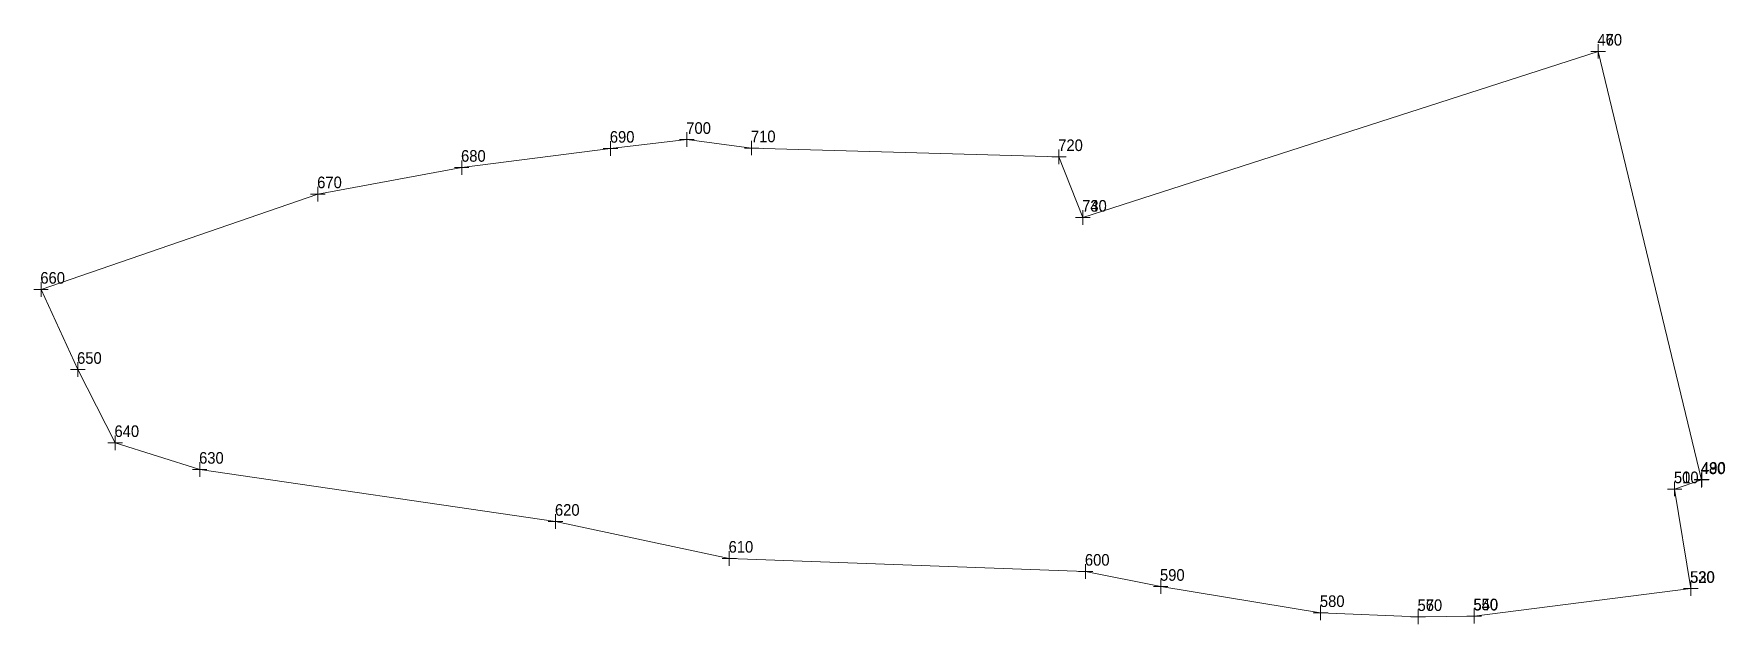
# Model space of a CAD drawing. Header units: metres. Extents: x 549048 to 549471, y 1822099 to 1822262.
# Drawn here: x 549048.4 to 549121.2, y 1822236.5 to 1822261.9 of the extents above.
import ezdxf
from ezdxf.enums import TextEntityAlignment as Align

# ---------------------------------------------------------------- set-up
doc = ezdxf.new("R2010")
doc.units = ezdxf.units.M
doc.header["$LTSCALE"] = 0.2
doc.layers.add('10', color=7, linetype='Continuous', lineweight=13)
doc.layers.add('11', color=7, linetype='Continuous', lineweight=13)
doc.layers.add('12', color=7, linetype='Continuous')

msp = doc.modelspace()

# ---------------------------------------------------------------- linework, layer by layer
at = {"layer": '10'}
msp.add_lwpolyline([(549115.75, 1822261.13), (549120.19, 1822242.68), (549119.04, 1822242.29), (549119.74, 1822238), (549110.42, 1822236.81), (549108.01, 1822236.79), (549103.81, 1822236.96), (549096.93, 1822238.09), (549093.7, 1822238.74), (549078.37, 1822239.3), (549070.9, 1822240.89), (549055.59, 1822243.13), (549051.95, 1822244.28), (549050.34, 1822247.43), (549048.76, 1822250.88), (549060.67, 1822254.98), (549066.86, 1822256.13), (549073.26, 1822256.95), (549076.55, 1822257.34), (549079.33, 1822256.97), (549092.55, 1822256.59), (549093.58, 1822253.98)], close=True, dxfattribs=at)
at = {"layer": '11'}
for p, q in [((549116.06, 1822261.13), (549115.44, 1822261.13)), ((549116.06, 1822261.13), (549115.44, 1822261.13)), ((549115.75, 1822260.82), (549115.75, 1822261.44)), ((549115.75, 1822260.82), (549115.75, 1822261.44)), ((549076.86, 1822257.34), (549076.23, 1822257.34)), ((549076.55, 1822257.02), (549076.55, 1822257.65)), ((549073.57, 1822256.95), (549072.95, 1822256.95)), ((549073.26, 1822256.64), (549073.26, 1822257.27)), ((549079.64, 1822256.97), (549079.02, 1822256.97)), ((549079.33, 1822256.66), (549079.33, 1822257.28)), ((549092.86, 1822256.59), (549092.24, 1822256.59)), ((549092.55, 1822256.28), (549092.55, 1822256.9)), ((549067.17, 1822256.13), (549066.55, 1822256.13)), ((549066.86, 1822255.82), (549066.86, 1822256.44)), ((549060.67, 1822254.67), (549060.67, 1822255.3)), ((549060.98, 1822254.98), (549060.36, 1822254.98)), ((549093.89, 1822253.98), (549093.27, 1822253.98)), ((549093.89, 1822253.98), (549093.27, 1822253.98)), ((549093.58, 1822253.67), (549093.58, 1822254.3)), ((549093.58, 1822253.67), (549093.58, 1822254.29)), ((549049.07, 1822250.88), (549048.45, 1822250.88)), ((549048.76, 1822250.56), (549048.76, 1822251.19)), ((549050.66, 1822247.43), (549050.03, 1822247.43)), ((549050.34, 1822247.12), (549050.34, 1822247.75)), ((549052.26, 1822244.28), (549051.64, 1822244.28)), ((549051.95, 1822243.96), (549051.95, 1822244.59)), ((549055.9, 1822243.13), (549055.28, 1822243.13)), ((549055.59, 1822242.81), (549055.59, 1822243.44)), ((549120.19, 1822242.36), (549120.19, 1822242.99)), ((549120.21, 1822242.39), (549120.21, 1822243.01)), ((549119.35, 1822242.29), (549118.73, 1822242.29)), ((549119.35, 1822242.29), (549118.73, 1822242.29)), ((549119.04, 1822241.98), (549119.04, 1822242.6)), ((549119.04, 1822241.98), (549119.04, 1822242.6)), ((549120.51, 1822242.68), (549119.88, 1822242.68)), ((549120.52, 1822242.7), (549119.9, 1822242.7)), ((549071.21, 1822240.89), (549070.58, 1822240.89)), ((549070.9, 1822240.58), (549070.9, 1822241.2)), ((549078.68, 1822239.3), (549078.06, 1822239.3)), ((549078.37, 1822238.98), (549078.37, 1822239.61)), ((549094.01, 1822238.74), (549093.39, 1822238.74)), ((549093.7, 1822238.43), (549093.7, 1822239.05)), ((549096.93, 1822237.78), (549096.93, 1822238.4)), ((549097.24, 1822238.09), (549096.62, 1822238.09)), ((549120.05, 1822238), (549119.42, 1822238)), ((549120.05, 1822238), (549119.42, 1822238)), ((549119.74, 1822237.69), (549119.74, 1822238.31)), ((549119.74, 1822237.69), (549119.74, 1822238.31)), ((549104.12, 1822236.96), (549103.49, 1822236.96)), ((549103.81, 1822236.65), (549103.81, 1822237.27)), ((549108.01, 1822236.47), (549108.01, 1822237.1)), ((549108.01, 1822236.48), (549108.01, 1822237.1)), ((549110.41, 1822236.51), (549110.41, 1822237.14)), ((549110.42, 1822236.5), (549110.42, 1822237.12)), ((549108.32, 1822236.79), (549107.69, 1822236.79)), ((549108.32, 1822236.79), (549107.7, 1822236.79)), ((549110.72, 1822236.82), (549110.1, 1822236.82)), ((549110.73, 1822236.81), (549110.1, 1822236.81))]:
    msp.add_line(p, q, dxfattribs=at)

# ---------------------------------------------------------------- texts
at = {"layer": '12', "width": 0.95}
for s, p in [('460', (549116.25, 1822261.38)), ('470', (549116.25, 1822261.38)), ('700', (549077.05, 1822257.58)), ('690', (549073.76, 1822257.2)), ('710', (549079.83, 1822257.22)), ('720', (549093.05, 1822256.84)), ('680', (549067.36, 1822256.38)), ('670', (549061.17, 1822255.24)), ('730', (549094.08, 1822254.23)), ('740', (549094.08, 1822254.23)), ('660', (549049.26, 1822251.13)), ('650', (549050.84, 1822247.68)), ('640', (549052.45, 1822244.53)), ('630', (549056.09, 1822243.38)), ('500', (549119.54, 1822242.54)), ('510', (549119.54, 1822242.54)), ('480', (549120.69, 1822242.93)), ('490', (549120.71, 1822242.95)), ('620', (549071.4, 1822241.14)), ('610', (549078.87, 1822239.55)), ('600', (549094.2, 1822238.99)), ('590', (549097.43, 1822238.34)), ('530', (549120.23, 1822238.25)), ('520', (549120.24, 1822238.25)), ('580', (549104.31, 1822237.21)), ('560', (549108.51, 1822237.04)), ('570', (549108.51, 1822237.04)), ('550', (549110.91, 1822237.07)), ('540', (549110.92, 1822237.06))]:
    msp.add_text(s, height=0.5, dxfattribs=at).set_placement(p, align=Align.CENTER)

doc.saveas('drawing.dxf')
